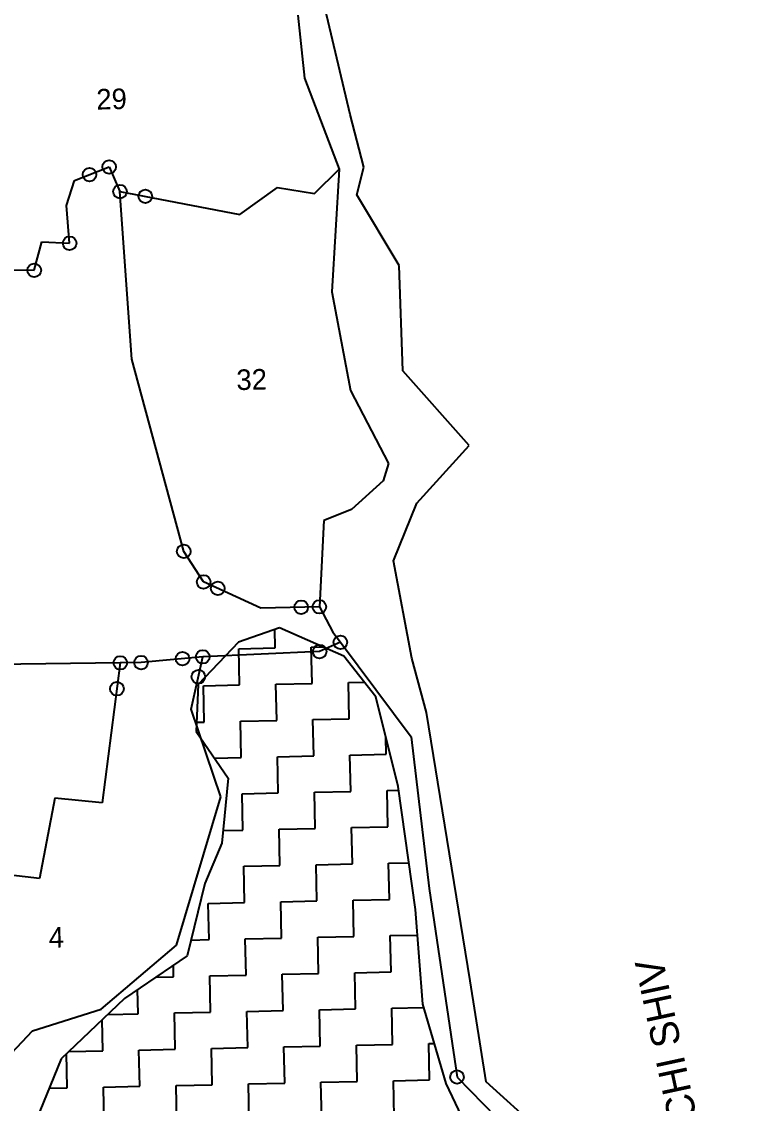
# Model space of a CAD drawing. Header units: metres. Extents: x 307416 to 309442, y 1927193 to 1928840.
# Drawn here: x 309117.9 to 309394.2, y 1927857.3 to 1928275.8 of the extents above; entities that cross this region are included whole.
import ezdxf

# ---------------------------------------------------------------- set-up
doc = ezdxf.new("R2010")
doc.units = ezdxf.units.M
for name, color, linetype in [('POLY_HATCH', 12, 'Continuous'), ('POLY_PARCEL', 6, 'Continuous'), ('POLY_ROAD', 30, 'Continuous'), ('TEXT_MAPOUT', 7, 'Continuous'), ('TEXT_PARCEL', 7, 'Continuous'), ('V_BOUND_LINE', 7, 'Continuous')]:
    doc.layers.add(name, color=color, linetype=linetype)
doc.styles.add('TEXT_MAP', font='')
doc.styles.get('TEXT_MAP').set_extended_font_data('Kruti Dev 050')

msp = doc.modelspace()

# ---------------------------------------------------------------- linework, layer by layer
for centre in [(309151.79, 1928219.56), (309144.16, 1928216.59), (309155.97, 1928210.05), (309165.79, 1928208.17), (309136.48, 1928190.05), (309122.77, 1928179.58), (309180.66, 1928070.85), (309188.34, 1928059.05), (309193.83, 1928056.54), (309226.13, 1928049.24), (309233.16, 1928049.4), (309241.3, 1928035.68), (309188.03, 1928030.06), (309233.25, 1928032.09), (309156.08, 1928027.72), (309164.13, 1928027.83), (309180.2, 1928029.33), (309186.32, 1928022.33), (309154.77, 1928017.7), (309286.45, 1927867.49)]:
    msp.add_circle(centre, 2.63)
at = {"layer": 'POLY_HATCH'}
for p, q in [((309217.77, 1928041.31), (309201.86, 1928035.77)), ((309242.64, 1928030.35), (309217.77, 1928041.31)), ((309201.86, 1928035.77), (309186.18, 1928019.4)), ((309254.96, 1928014.61), (309242.64, 1928030.35)), ((309186.18, 1928019.4), (309185.46, 1928001.11)), ((309263.63, 1927979.83), (309254.96, 1928014.61)), ((309185.46, 1928001.11), (309197.83, 1927983.11)), ((309197.83, 1927983.11), (309195.45, 1927958.01)), ((309270.33, 1927932.37), (309263.63, 1927979.83)), ((309195.45, 1927958.01), (309188.79, 1927942.3)), ((309188.79, 1927942.3), (309181.95, 1927914.4)), ((309273.18, 1927895.66), (309270.33, 1927932.37)), ((309181.95, 1927914.4), (309157.7, 1927897.84)), ((309157.7, 1927897.84), (309133.14, 1927874.51)), ((309282.21, 1927864.95), (309273.18, 1927895.66)), ((309133.14, 1927874.51), (309120.5, 1927843.32)), ((309295.24, 1927837.94), (309282.21, 1927864.95))]:
    msp.add_line(p, q, dxfattribs=at)
at = {"layer": 'POLY_HATCH', "linetype": 'Continuous'}
for p, q in [((309216.02, 1928033.5), (309215.86, 1928040.64)), ((309201.99, 1928033.19), (309216.02, 1928033.5)), ((309202.3, 1928019.16), (309201.99, 1928033.19)), ((309230.05, 1928033.81), (309234.57, 1928033.91)), ((309230.36, 1928019.78), (309230.05, 1928033.81)), ((309244.39, 1928020.09), (309250.56, 1928020.22)), ((309244.7, 1928006.06), (309244.39, 1928020.09)), ((309188.27, 1928018.85), (309202.3, 1928019.16)), ((309188.58, 1928004.82), (309188.27, 1928018.85)), ((309216.33, 1928019.47), (309230.36, 1928019.78)), ((309216.64, 1928005.44), (309216.33, 1928019.47)), ((309185.6, 1928004.75), (309188.58, 1928004.82)), ((309202.61, 1928005.13), (309216.64, 1928005.44)), ((309202.92, 1927991.1), (309202.61, 1928005.13)), ((309230.67, 1928005.75), (309244.7, 1928006.06)), ((309230.98, 1927991.72), (309230.67, 1928005.75)), ((309259.04, 1927992.34), (309258.9, 1927998.82)), ((309192.5, 1927990.87), (309202.92, 1927991.1)), ((309216.95, 1927991.41), (309230.98, 1927991.72)), ((309217.26, 1927977.38), (309216.95, 1927991.41)), ((309245.01, 1927992.03), (309259.04, 1927992.34)), ((309245.32, 1927978), (309245.01, 1927992.03)), ((309259.35, 1927978.31), (309263.83, 1927978.41)), ((309259.66, 1927964.28), (309259.35, 1927978.31)), ((309203.23, 1927977.07), (309217.26, 1927977.38)), ((309203.54, 1927963.04), (309203.23, 1927977.07)), ((309231.29, 1927977.69), (309245.32, 1927978)), ((309231.6, 1927963.66), (309231.29, 1927977.69)), ((309195.91, 1927962.87), (309203.54, 1927963.04)), ((309217.57, 1927963.35), (309231.6, 1927963.66)), ((309217.88, 1927949.32), (309217.57, 1927963.35)), ((309245.63, 1927963.97), (309259.66, 1927964.28)), ((309245.94, 1927949.94), (309245.63, 1927963.97)), ((309203.86, 1927949.01), (309217.88, 1927949.32)), ((309204.17, 1927934.98), (309203.86, 1927949.01)), ((309231.91, 1927949.63), (309245.94, 1927949.94)), ((309232.22, 1927935.6), (309231.91, 1927949.63)), ((309259.97, 1927950.25), (309267.78, 1927950.42)), ((309260.28, 1927936.22), (309259.97, 1927950.25)), ((309190.14, 1927934.67), (309204.17, 1927934.98)), ((309190.45, 1927920.64), (309190.14, 1927934.67)), ((309218.19, 1927935.29), (309232.22, 1927935.6)), ((309218.51, 1927921.26), (309218.19, 1927935.29)), ((309246.25, 1927935.91), (309260.28, 1927936.22)), ((309246.56, 1927921.88), (309246.25, 1927935.91)), ((309183.45, 1927920.49), (309190.45, 1927920.64)), ((309204.48, 1927920.95), (309218.51, 1927921.26)), ((309204.79, 1927906.92), (309204.48, 1927920.95)), ((309232.53, 1927921.57), (309246.56, 1927921.88)), ((309232.84, 1927907.54), (309232.53, 1927921.57)), ((309260.59, 1927922.19), (309271.1, 1927922.43)), ((309260.9, 1927908.16), (309260.59, 1927922.19)), ((309176.73, 1927906.3), (309176.63, 1927910.76)), ((309218.82, 1927907.23), (309232.84, 1927907.54)), ((309219.13, 1927893.2), (309218.82, 1927907.23)), ((309246.87, 1927907.85), (309260.9, 1927908.16)), ((309247.18, 1927893.83), (309246.87, 1927907.85)), ((309169.87, 1927906.15), (309176.73, 1927906.3)), ((309190.76, 1927906.61), (309204.79, 1927906.92)), ((309191.07, 1927892.58), (309190.76, 1927906.61)), ((309163.01, 1927891.96), (309162.8, 1927901.33)), ((309151.24, 1927891.7), (309163.01, 1927891.96)), ((309177.04, 1927892.27), (309191.07, 1927892.58)), ((309177.35, 1927878.24), (309177.04, 1927892.27)), ((309205.1, 1927892.89), (309219.13, 1927893.2)), ((309205.41, 1927878.86), (309205.1, 1927892.89)), ((309233.16, 1927893.51), (309247.18, 1927893.83)), ((309233.47, 1927879.49), (309233.16, 1927893.51)), ((309261.21, 1927894.14), (309273.54, 1927894.41)), ((309261.52, 1927880.11), (309261.21, 1927894.14)), ((309149.29, 1927877.62), (309149.03, 1927889.6)), ((309163.32, 1927877.93), (309177.35, 1927878.24)), ((309163.63, 1927863.9), (309163.32, 1927877.93)), ((309191.38, 1927878.55), (309205.41, 1927878.86)), ((309191.69, 1927864.53), (309191.38, 1927878.55)), ((309219.44, 1927879.18), (309233.47, 1927879.49)), ((309219.75, 1927865.15), (309219.44, 1927879.18)), ((309247.49, 1927879.8), (309261.52, 1927880.11)), ((309247.81, 1927865.77), (309247.49, 1927879.8)), ((309275.55, 1927880.42), (309277.65, 1927880.46)), ((309275.86, 1927866.39), (309275.55, 1927880.42)), ((309135.57, 1927863.28), (309135.28, 1927876.54)), ((309136.11, 1927877.33), (309149.29, 1927877.62)), ((309233.78, 1927865.46), (309247.81, 1927865.77)), ((309234.09, 1927851.43), (309233.78, 1927865.46)), ((309261.83, 1927866.08), (309275.86, 1927866.39)), ((309262.14, 1927852.05), (309261.83, 1927866.08)), ((309128.53, 1927863.13), (309135.57, 1927863.28)), ((309149.6, 1927863.59), (309163.63, 1927863.9)), ((309149.91, 1927849.57), (309149.6, 1927863.59)), ((309177.66, 1927864.21), (309191.69, 1927864.53)), ((309177.97, 1927850.19), (309177.66, 1927864.21)), ((309205.72, 1927864.84), (309219.75, 1927865.15)), ((309206.03, 1927850.81), (309205.72, 1927864.84))]:
    msp.add_line(p, q, dxfattribs=at)
at = {"layer": 'POLY_PARCEL'}
for p, q in [((309138.32, 1928214.31), (309151.79, 1928219.56)), ((309151.79, 1928219.56), (309155.97, 1928210.05)), ((309231.32, 1928209.3), (309240.85, 1928218.7)), ((309135.25, 1928204.71), (309138.32, 1928214.31)), ((309155.97, 1928210.05), (309202.39, 1928201.17)), ((309160.57, 1928145.2), (309155.97, 1928210.05)), ((309202.39, 1928201.17), (309216.94, 1928211.55)), ((309216.94, 1928211.55), (309231.32, 1928209.3)), ((309136.48, 1928190.05), (309135.25, 1928204.71)), ((309122.77, 1928179.58), (309125.67, 1928190.57)), ((309125.67, 1928190.57), (309136.48, 1928190.05)), ((309109.18, 1928179.76), (309122.77, 1928179.58)), ((309180.66, 1928070.85), (309160.57, 1928145.2)), ((309188.34, 1928059.05), (309180.66, 1928070.85)), ((309210.54, 1928048.9), (309188.34, 1928059.05)), ((309233.16, 1928049.4), (309210.54, 1928048.9)), ((309241.3, 1928035.68), (309233.25, 1928032.09)), ((309188.03, 1928030.06), (309164.13, 1928027.83)), ((309183.53, 1928009.76), (309188.03, 1928030.06)), ((309233.25, 1928032.09), (309188.03, 1928030.06)), ((309156.08, 1928027.72), (309078.34, 1928026.65)), ((309156.08, 1928027.72), (309149.01, 1927973.51)), ((309164.13, 1928027.83), (309156.08, 1928027.72)), ((309194.95, 1927975.9), (309183.53, 1928009.76)), ((309130.81, 1927975.41), (309124.84, 1927944.32)), ((309149.01, 1927973.51), (309130.81, 1927975.41)), ((309177.85, 1927918.51), (309194.95, 1927975.9)), ((309124.84, 1927944.32), (309105.23, 1927946.61)), ((309148.67, 1927893.8), (309177.85, 1927918.51)), ((309122.1, 1927885.37), (309148.67, 1927893.8)), ((309102.52, 1927864.61), (309122.1, 1927885.37))]:
    msp.add_line(p, q, dxfattribs=at)
at = {"layer": 'POLY_ROAD'}
for p, q in [((309224.89, 1928278.33), (309227.42, 1928253.96)), ((309227.42, 1928253.96), (309240.85, 1928218.7)), ((309240.85, 1928218.7), (309238.03, 1928171.26)), ((309238.03, 1928171.26), (309245.2, 1928133.05)), ((309245.2, 1928133.05), (309259.88, 1928104.83)), ((309259.88, 1928104.83), (309257.81, 1928098.12)), ((309257.81, 1928098.12), (309245.64, 1928087.09)), ((309245.64, 1928087.09), (309234.84, 1928082.75)), ((309234.84, 1928082.75), (309233.16, 1928049.4)), ((309233.16, 1928049.4), (309238.37, 1928039.58)), ((309238.37, 1928039.58), (309241.3, 1928035.68)), ((309241.3, 1928035.68), (309268.66, 1927999.16)), ((309268.66, 1927999.16), (309275.7, 1927940.48)), ((309275.7, 1927940.48), (309286.45, 1927867.49)), ((309286.45, 1927867.49), (309301.67, 1927852.03))]:
    msp.add_line(p, q, dxfattribs=at)
at = {"layer": 'V_BOUND_LINE'}
for p, q in [((309245.07, 1928239.85), (309232.27, 1928294.19)), ((309250.32, 1928219.49), (309245.07, 1928239.85)), ((309247.63, 1928208.79), (309250.32, 1928219.49)), ((309264.09, 1928181.45), (309247.63, 1928208.79)), ((309265.53, 1928140.63), (309264.09, 1928181.45)), ((309291.12, 1928111.84), (309265.53, 1928140.63)), ((309270.88, 1928089.52), (309291.12, 1928111.84)), ((309261.89, 1928067.21), (309270.88, 1928089.52)), ((309268.94, 1928029.56), (309261.89, 1928067.21)), ((309274.66, 1928008.53), (309268.94, 1928029.56)), ((309291.6, 1927904.68), (309274.66, 1928008.53)), ((309297.73, 1927865.63), (309291.6, 1927904.68)), ((309319.36, 1927846.11), (309297.73, 1927865.63))]:
    msp.add_line(p, q, dxfattribs=at)

# ---------------------------------------------------------------- texts
at = {"layer": 'TEXT_MAPOUT'}
msp.add_text('PALSHET CHI SHIV', height=11.0493, rotation=102.1206, dxfattribs=at).set_placement((309394.48, 1927781.65))
at = {"layer": 'TEXT_PARCEL', "style": 'TEXT_MAP'}
for s, height, p in [('29', 7.955, (309146.89, 1928241.74)), ('32', 7.955, (309201.13, 1928133.23)), ('4', 7.96, (309128.46, 1927917.51))]:
    msp.add_text(s, height=height, rotation=1.2674, dxfattribs=at).set_placement(p)

doc.saveas('drawing.dxf')
